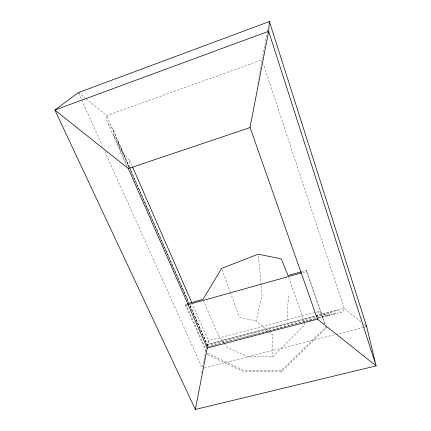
<?xml version="1.0" encoding="UTF-8"?>
<svg xmlns="http://www.w3.org/2000/svg" width="431" height="431" viewBox="0 0 431 431"><rect width="100%" height="100%" fill="white"/><g stroke="black" fill="none" stroke-linecap="round" stroke-linejoin="round"><path stroke-width="0.32" stroke-dasharray="2.15 1.62" d="M286.938 320.637L288.436 296.065M207.074 345.872L207.263 344.628M317.739 316.758C317.453 306.145 321.526 315.945 326.65 314.862A11.222 3.831 48.3 0 1 327.091 314.921L328.842 315.276A5.339 1.81 47.7 0 0 329.386 315.099L330.458 313.078A7.446 2.489 48.1 0 1 330.863 312.868L334.72 313.439A7.645 2.527 47.6 0 0 335.189 313.256L336.476 310.589A4.499 1.465 47.9 0 1 336.902 310.562L337.683 310.799A16.696 5.468 48.3 0 1 338.297 311.074L340.037 311.909A8.07 2.591 47.6 0 0 341.298 312.243L342.968 311.419L344.159 308.262L263.497 64.316M207.241 345.872L207.3 345.387L315.643 316.925M206.853 345.802L207.079 344.391L189.769 304.927M207.505 346.497L208.432 340.749L192.576 304.421M258.067 82.143L257.91 83.086M261.795 61.218L261.418 63.481M326.035 326.703L326.208 327.991L281.319 371.985L242.836 371.436L207.3 354.417L207.521 353.097L242.944 370.073L281.303 370.612L325.61 327.129M201.633 373.074L201.977 371.086M261.138 65.103L261.278 64.284M258.46 79.8L258.605 78.954M260.76 67.279L260.432 69.116M257.452 85.688L257.506 85.381M256.935 88.522L257.005 88.129M260.216 70.296L259.952 71.713M259.036 76.605L258.966 76.993M259.467 74.299L259.694 73.103M202.683 367.142L204.693 356.739M204.817 356.092L206.325 348.291M206.826 345.689L207.079 344.391L314.921 315.966M267.5 31.452L262.016 59.844L106.748 115.632L85.591 98.467M267.629 30.795L268.012 28.812M206.982 345.91L207.257 344.633L189.958 305.202M128.567 167.46L129.736 161.937L129.683 160.327L124.403 155.079L122.587 152.59A28.855 10.522 39.4 0 1 122.21 151.933L121.186 150.128A13.313 4.994 38 0 0 120.761 149.46L118.994 146.896A6.249 2.295 38.5 0 1 118.541 145.856L118.196 142.413A8.798 3.211 37.9 0 0 117.884 141.583L114.048 135.706A8.997 3.216 38.4 0 1 113.665 134.774L113.321 130.404A5.387 1.907 37.9 0 0 112.927 129.677L112.103 128.578A19.885 7.144 37.5 0 0 111.43 127.797L109.49 125.593A9.595 3.335 38.1 0 1 108.17 123.772L106.84 120.276L106.748 115.632L129.198 166.808M207.176 345.888L207.295 345.398L189.737 305.396M268.217 331.121L256.186 321.084L262.102 295.03L258.32 254.834M205.873 351.173L185.626 305.337L185.928 304.13L187.146 303.79M207.386 345.877L208.426 340.754L318.66 311.57M224.142 343.286L227.767 347.828L248.299 356.933L272.796 356.776L304.814 324.683L304.809 323.045M301.511 271.74L306.43 270.361L325.055 323.875M185.626 305.337L186.844 304.992M302.831 272.537L306.543 271.503L306.43 270.361M315.573 315.799L344.159 308.262L361.033 321.957M207.263 344.66L314.932 316.3M315.578 316.128L336.336 310.665M316.295 316.753L330.566 312.998M207.58 346.81L334.585 313.456M210.29 346.389L219.395 343.997M222.649 343.146L231.754 340.754M235.008 339.903L245.417 337.171M246.069 336.999L257.776 333.923M258.428 333.756L315.675 318.724M318.277 318.046L329.332 315.142M309.42 320.605L312.022 319.926M318.525 318.218L341.293 312.243M204.386 367.945L335.377 334.504M336.029 334.343L362.751 327.522M363.403 327.355L366.011 326.687M256.186 321.084L239.259 317.076L230.499 292.978M78.367 92.6L85.074 98.047M363.592 324.031L365.639 325.691M268.707 331.531L272.618 334.795L272.796 356.776M223.77 342.769L218.151 334.962L203.685 301.21M78.641 93.215L102.626 146.545M104.835 151.448L202.43 368.44M185.928 304.13L205.619 348.781M206.826 353.334L207.3 354.417M114.172 135.937L127.964 167.32M108.176 123.772L126.838 166.199M113.434 130.706L129.386 167.088M129.656 167.702L188.606 302.12M129.467 167.427L188.686 302.46M118.121 142.171L188.654 302.934M129.683 160.327L132.371 166.485M222.03 269.666L230.041 291.717M288.722 277.397L304.48 322.199M306.543 271.503L324.629 323.449M325.814 326.854L326.208 327.991M281.303 370.612L281.319 371.985M259.036 76.605A21.076 0.269 -79.2 0 1 259.144 76.028"/><path stroke-width="0.65" d="M317.518 318.633L317.453 319.166L376.112 365.887L195.356 409.45L54.888 110.061L78.367 92.6L269.413 21.55L366.662 326.52L376.112 365.887L268.648 31.28L269.413 21.55L269.159 22.87M250.023 127.317L317.453 319.166L207.252 348.059L195.356 409.45M207.381 347.278L207.252 348.059L128.341 168.559L54.888 110.061L268.648 31.28L249.98 127.603L128.341 168.559L128.395 168.284M187.749 303.618L203.033 299.335L221.572 268.405L258.255 254.166L281.217 258.896L288.053 275.511L300.897 271.913M187.458 304.825L301.603 272.882M365.639 325.691L366.662 326.52M132.64 167.099L191.768 302.573"/></g></svg>
